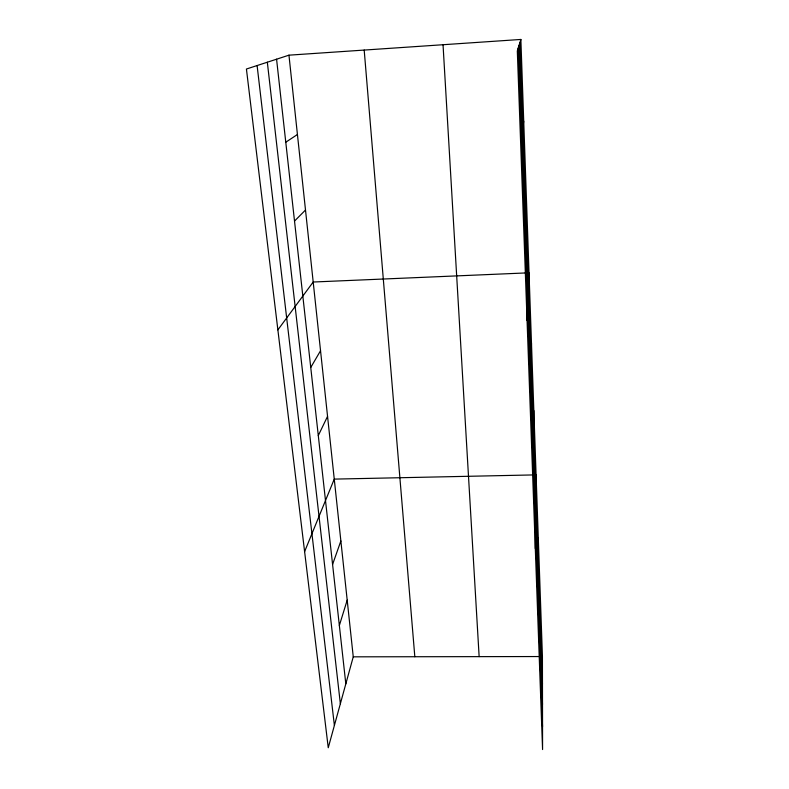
<?xml version="1.0" encoding="UTF-8"?>
<svg xmlns="http://www.w3.org/2000/svg" width="789" height="789" viewBox="0 0 789 789"><rect width="100%" height="100%" fill="white"/><g stroke="black" fill="none" stroke-linecap="round" stroke-linejoin="round"><path stroke-width="1.18" d="M540.366 624.494L540.406 598.644M538.157 562.044L538.285 538.147M535.307 548.572L536.076 474.87M533.502 429.995L533.828 410.596M531.036 360.129L531.48 343.314M527.062 320.512L529.015 272.807M525.721 209.627L526.431 198.838M522.86 128.42L523.718 121.151M288.952 55.171L353.255 656.833L328.254 747.745L246.424 69.028L288.952 55.171L520.868 39.45L542.428 656.537L542.576 749.55L517.318 50.999L520.868 39.45M339.349 625.499L347.199 600.143M332.583 564.441L340.868 540.958M304.613 551.6L334.26 479.11L532.388 474.948M318.292 435.548L327.553 416.355M310.748 367.477L320.541 350.72M277.876 329.881L313.194 282.018L525.336 272.964M294.524 221.068L305.501 210.032M285.776 142.217L297.423 134.505M353.255 656.833L538.769 656.547M257.106 65.546L334.388 725.436M267.333 62.213L340.355 703.749M276.574 59.205L345.819 683.866M364.193 50.072L414.827 656.734M443.033 44.726L479.14 656.635M519.833 42.803L542.467 684.142M519.063 45.308L542.497 704.478M518.205 48.09L542.536 726.679"/></g></svg>
